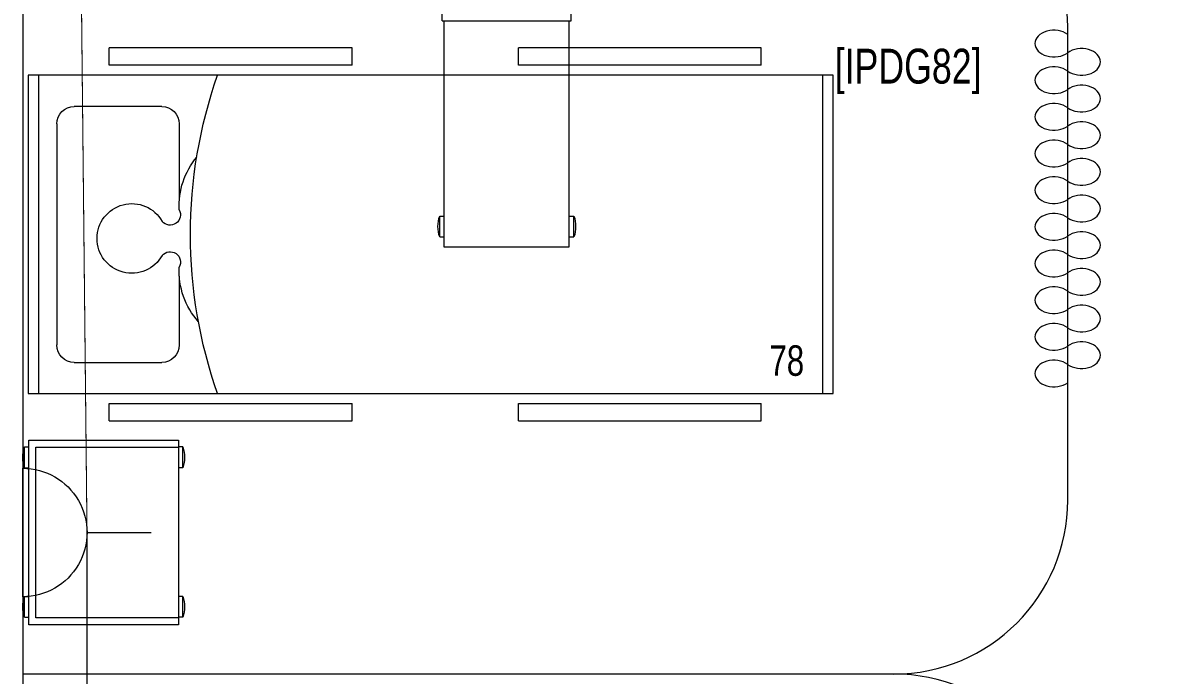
# Model space of a CAD drawing. Header units: metres. Extents: x 75097 to 220695, y -1557923 to -1361206.
# Drawn here: x 148051 to 151311, y -1438523 to -1436648 of the extents above; entities that cross this region are included whole.
import ezdxf

# ---------------------------------------------------------------- set-up
doc = ezdxf.new("R2010")
doc.units = ezdxf.units.M
doc.layers.get('0').update_dxf_attribs({"lineweight": 0})
for name, color, linetype, lineweight in [('A-100 - Copy$0$72_EGR_BASE_TEXT', 8, 'Continuous', 0), ('A-100 - Copy$0$Medical Equipment and Furniture', 8, 'Continuous', 0), ('A-100 - Copy$0$Medical Equipment and Furniture1', 8, 'Continuous', 5), ('A-100 - Copy$0$Walls', 8, 'Continuous', 0)]:
    doc.layers.add(name, color=color, linetype=linetype, lineweight=lineweight)
doc.layers.add('E-POWR', color=7, linetype='Continuous', lineweight=9, true_color=0x4e7e3e)
doc.styles.add('A-100 - Copy$0$X3G_ENTITY_257CFD', font='swisscl.ttf', dxfattribs={"height": 200})
doc.styles.add('A-100 - Copy$0$X3G_ENTITY_2587EA', font='swisscl.ttf', dxfattribs={"height": 200})

# ---------------------------------------------------------------- blocks, each defined once
blk = doc.blocks.new('NORMAL SOCKET')
at = {"layer": 'E-POWR'}
for p, q in [((0, 307.7), (0, 615.4)), ((-307.7, 0), (307.7, 0))]:
    blk.add_line(p, q, dxfattribs=at)
blk.add_ellipse((0, 0), major_axis=(32.8, 305.9), ratio=1, start_param=4.81904, end_param=7.960633, dxfattribs=at)
blk = doc.blocks.new('A-100 - Copy$0$Hospital Bed')
at = {"layer": 'A-100 - Copy$0$Medical Equipment and Furniture1'}
for p, q in [((38.338, -101.6315, 0), (38.338, -101.6815, 0)), ((38.338, -101.6315, 0), (39.0347, -101.6315, 0)), ((39.0347, -101.6315, 0), (39.0347, -101.6815, 0)), ((39.5123, -101.6315, 0), (40.209, -101.6315, 0)), ((39.5123, -101.6315, 0), (39.5123, -101.6815, 0)), ((40.209, -101.6315, 0), (40.209, -101.6815, 0)), ((38.105, -102.6245, 0), (38.105, -101.7101, 0)), ((38.105, -101.7101, 0), (40.4164, -101.7101, 0)), ((38.135, -102.6245, 0), (38.135, -101.7101, 0)), ((38.338, -101.6815, 0), (39.0347, -101.6815, 0)), ((39.5123, -101.6815, 0), (40.209, -101.6815, 0)), ((40.3864, -101.7101, 0), (40.3864, -102.6245, 0)), ((40.4164, -101.7101, 0), (40.4164, -102.6245, 0)), ((38.2374, -101.7997, 0), (38.4887, -101.7997, 0)), ((38.1874, -102.485, 0), (38.1874, -101.8497, 0)), ((38.5387, -102.0476, 0), (38.5387, -101.8497, 0)), ((38.5387, -102.485, 0), (38.5387, -102.264, 0)), ((38.4887, -102.535, 0), (38.2374, -102.535, 0)), ((40.4164, -102.6245, 0), (38.105, -102.6245, 0)), ((38.338, -102.6532, 0), (38.338, -102.7032, 0)), ((39.0347, -102.6532, 0), (38.338, -102.6532, 0)), ((39.0347, -102.6532, 0), (39.0347, -102.7032, 0)), ((40.209, -102.6532, 0), (39.5123, -102.6532, 0)), ((39.5123, -102.6532, 0), (39.5123, -102.7032, 0)), ((40.209, -102.6532, 0), (40.209, -102.7032, 0)), ((39.0347, -102.7032, 0), (38.338, -102.7032, 0)), ((40.209, -102.7032, 0), (39.5123, -102.7032, 0))]:
    blk.add_line(p, q, dxfattribs=at)
at = {"layer": 'A-100 - Copy$0$Medical Equipment and Furniture1', "elevation": 0}
for points in [[(38.6489, -102.6245), (38.6489, -102.6245), (38.6489, -102.6245), (38.6489, -102.6245), (38.6489, -102.6245), (38.6489, -102.6245), (38.6489, -102.6245), (38.6489, -102.6245), (38.6489, -102.6245), (38.6489, -102.6245), (38.6489, -102.6245), (38.6489, -102.6245), (38.6489, -102.6245), (38.6489, -102.6245), (38.6489, -102.6245), (38.6489, -102.6245), (38.6489, -102.6245), (38.6489, -102.6245), (38.6489, -102.6245), (38.6489, -102.6245), (38.6489, -102.6245), (38.6489, -102.6245), (38.6489, -102.6245), (38.6489, -102.6245), (38.6489, -102.6245), (38.6489, -102.6245), (38.6489, -102.6245), (38.6489, -102.6245), (38.6489, -102.6245), (38.6489, -102.6245), (38.6489, -102.6245), (38.6489, -102.6245), (38.6489, -102.6245), (38.6489, -102.6245), (38.6489, -102.6245), (38.6489, -102.6245), (38.6489, -102.6245), (38.6489, -102.6245), (38.6489, -102.6245), (38.6489, -102.6245), (38.6489, -102.6245), (38.6489, -102.6245), (38.6489, -102.6245), (38.6489, -102.6245), (38.6489, -102.6245), (38.6489, -102.6245), (38.6489, -102.6245), (38.6489, -102.6245), (38.6489, -102.6245), (38.6489, -102.6245), (38.6489, -102.6245), (38.6489, -102.6245), (38.6489, -102.6245), (38.6489, -102.6245), (38.6489, -102.6245), (38.6489, -102.6245), (38.6489, -102.6245), (38.6489, -102.6245), (38.6489, -102.6245), (38.6489, -102.6245), (38.6489, -102.6245), (38.6489, -102.6245), (38.6489, -102.6245), (38.6489, -102.6245), (38.6489, -102.6245), (38.6489, -102.6245), (38.6489, -102.6245), (38.6489, -102.6245), (38.6489, -102.6245), (38.6489, -102.6245), (38.6489, -102.6245), (38.6489, -102.6245), (38.6489, -102.6245), (38.6489, -102.6245), (38.6489, -102.6245), (38.6489, -102.6245), (38.6489, -102.6245), (38.6489, -102.6245), (38.6489, -102.6245), (38.6489, -102.6245), (38.6489, -102.6245), (38.6489, -102.6245), (38.6489, -102.6245), (38.6489, -102.6245), (38.6489, -102.6245), (38.6489, -102.6245), (38.6489, -102.6245), (38.6489, -102.6245), (38.6489, -102.6245), (38.6489, -102.6245), (38.6489, -102.6245), (38.6489, -102.6245), (38.6489, -102.6245), (38.6489, -102.6245), (38.6489, -102.6245), (38.6489, -102.6245), (38.6489, -102.6245), (38.6489, -102.6245), (38.6489, -102.6245), (38.6489, -102.6245), (38.6489, -102.6245), (38.6489, -102.6245), (38.6489, -102.6245), (38.6489, -102.6245), (38.6489, -102.6245), (38.6489, -102.6245), (38.6489, -102.6245), (38.6489, -102.6245), (38.6489, -102.6245), (38.6489, -102.6245), (38.6489, -102.6245), (38.6489, -102.6245), (38.6489, -102.6245), (38.6489, -102.6245), (38.6489, -102.6245), (38.6489, -102.6245), (38.6489, -102.6245), (38.6489, -102.6245), (38.6489, -102.6245), (38.6489, -102.6245), (38.6489, -102.6245), (38.6489, -102.6245), (38.6489, -102.6245), (38.6489, -102.6245), (38.6489, -102.6245), (38.6489, -102.6245), (38.6489, -102.6245), (38.6489, -102.6245), (38.6489, -102.6245), (38.6489, -102.6245), (38.6489, -102.6245), (38.6489, -102.6245), (38.6489, -102.6245), (38.6489, -102.6245), (38.6489, -102.6245), (38.6489, -102.6245), (38.6489, -102.6245), (38.6489, -102.6245), (38.6489, -102.6245), (38.6489, -102.6245), (38.6489, -102.6245), (38.6489, -102.6245), (38.6489, -102.6245), (38.6489, -102.6245), (38.6489, -102.6245), (38.6489, -102.6245), (38.6489, -102.6245), (38.6489, -102.6245), (38.6489, -102.6245), (38.6489, -102.6245), (38.6489, -102.6245), (38.6489, -102.6245), (38.6489, -102.6245), (38.6489, -102.6245), (38.6489, -102.6245), (38.6489, -102.6245), (38.6489, -102.6245), (38.6489, -102.6245), (38.6489, -102.6245), (38.6489, -102.6245), (38.6489, -102.6245), (38.6489, -102.6245), (38.6489, -102.6245), (38.6489, -102.6245), (38.6489, -102.6245), (38.6489, -102.6245), (38.6489, -102.6245), (38.6489, -102.6245), (38.6489, -102.6245), (38.6489, -102.6245), (38.6489, -102.6245), (38.6489, -102.6245), (38.6489, -102.6245), (38.6489, -102.6245), (38.6489, -102.6245), (38.6489, -102.6245), (38.6489, -102.6245), (38.6489, -102.6245), (38.6489, -102.6245), (38.6489, -102.6245), (38.6489, -102.6245), (38.6489, -102.6245), (38.6489, -102.6245), (38.6489, -102.6245), (38.6489, -102.6245), (38.6489, -102.6245), (38.6489, -102.6245), (38.6489, -102.6245), (38.6489, -102.6245), (38.6489, -102.6245), (38.6489, -102.6245), (38.6489, -102.6245), (38.6489, -102.6245), (38.6489, -102.6245), (38.6489, -102.6245), (38.6489, -102.6245), (38.6489, -102.6245), (38.6489, -102.6245), (38.6489, -102.6245), (38.6489, -102.6245), (38.6489, -102.6245), (38.6489, -102.6245), (38.6489, -102.6245), (38.6489, -102.6245), (38.6489, -102.6245), (38.6489, -102.6245), (38.6489, -102.6245), (38.6489, -102.6245), (38.6489, -102.6245), (38.6489, -102.6245), (38.6489, -102.6245), (38.6489, -102.6245), (38.6489, -102.6245), (38.6489, -102.6245), (38.6489, -102.6245), (38.6489, -102.6245), (38.6489, -102.6245), (38.6489, -102.6245), (38.6489, -102.6245)], [(38.6489, -102.6245), (38.6489, -102.6245), (38.6489, -102.6245), (38.6489, -102.6245), (38.6489, -102.6245), (38.6489, -102.6245), (38.6489, -102.6245), (38.6489, -102.6245), (38.6489, -102.6245), (38.6489, -102.6245), (38.6489, -102.6245), (38.6489, -102.6245), (38.6489, -102.6245), (38.6489, -102.6245), (38.6489, -102.6245), (38.6489, -102.6245), (38.6489, -102.6245), (38.6489, -102.6245), (38.6489, -102.6245), (38.6489, -102.6245), (38.6489, -102.6245), (38.6489, -102.6245), (38.6489, -102.6245), (38.6489, -102.6245), (38.6489, -102.6245), (38.6489, -102.6245), (38.6489, -102.6245), (38.6489, -102.6245), (38.6489, -102.6245), (38.6489, -102.6245), (38.6489, -102.6245), (38.6489, -102.6245), (38.6489, -102.6245), (38.6489, -102.6245), (38.6489, -102.6245), (38.6489, -102.6245), (38.6489, -102.6245), (38.6489, -102.6245), (38.6489, -102.6245), (38.6489, -102.6245), (38.6489, -102.6245), (38.6489, -102.6245), (38.6489, -102.6245), (38.6489, -102.6245), (38.6489, -102.6245), (38.6489, -102.6245), (38.6489, -102.6245), (38.6489, -102.6245), (38.6489, -102.6245), (38.6489, -102.6245), (38.6489, -102.6245), (38.6489, -102.6245), (38.6489, -102.6245), (38.6489, -102.6245), (38.6489, -102.6245), (38.6489, -102.6245), (38.6489, -102.6245), (38.6489, -102.6245), (38.6489, -102.6245), (38.6489, -102.6245), (38.6489, -102.6245), (38.6489, -102.6245), (38.6489, -102.6245), (38.6489, -102.6245), (38.6489, -102.6245), (38.6489, -102.6245), (38.6489, -102.6245), (38.6489, -102.6245), (38.6489, -102.6245), (38.6489, -102.6245), (38.6489, -102.6245), (38.6489, -102.6245), (38.6489, -102.6245), (38.6489, -102.6245), (38.6489, -102.6245), (38.6489, -102.6245), (38.6489, -102.6245), (38.6489, -102.6245), (38.6489, -102.6245), (38.6489, -102.6245), (38.6489, -102.6245), (38.6489, -102.6245), (38.6489, -102.6245), (38.6489, -102.6245), (38.6489, -102.6245), (38.6489, -102.6245), (38.6489, -102.6245), (38.6489, -102.6245), (38.6489, -102.6245), (38.6489, -102.6245), (38.6489, -102.6245), (38.6489, -102.6245), (38.6489, -102.6245), (38.6489, -102.6245), (38.6489, -102.6245), (38.6489, -102.6245), (38.6489, -102.6245), (38.6489, -102.6245), (38.6489, -102.6245), (38.6489, -102.6245), (38.6489, -102.6245), (38.6489, -102.6245), (38.6489, -102.6245), (38.6489, -102.6245), (38.6489, -102.6245), (38.6489, -102.6245), (38.6489, -102.6245), (38.6489, -102.6245), (38.6489, -102.6245), (38.6489, -102.6245), (38.6489, -102.6245), (38.6489, -102.6245), (38.6489, -102.6245), (38.6489, -102.6245), (38.6489, -102.6245), (38.6489, -102.6245), (38.6489, -102.6245), (38.6489, -102.6245), (38.6489, -102.6245), (38.6489, -102.6245), (38.6489, -102.6245), (38.6489, -102.6245), (38.6489, -102.6245), (38.6489, -102.6245), (38.6489, -102.6245), (38.6489, -102.6245), (38.6489, -102.6245), (38.6489, -102.6245), (38.6489, -102.6245), (38.6489, -102.6245), (38.6489, -102.6245), (38.6489, -102.6245), (38.6489, -102.6245), (38.6489, -102.6245), (38.6489, -102.6245), (38.6489, -102.6245), (38.6489, -102.6245), (38.6489, -102.6245), (38.6489, -102.6245), (38.6489, -102.6245), (38.6489, -102.6245), (38.6489, -102.6245), (38.6489, -102.6245), (38.6489, -102.6245), (38.6489, -102.6245), (38.6489, -102.6245), (38.6489, -102.6245), (38.6489, -102.6245), (38.6489, -102.6245), (38.6489, -102.6245), (38.6489, -102.6245), (38.6489, -102.6245), (38.6489, -102.6245), (38.6489, -102.6245), (38.6489, -102.6245), (38.6489, -102.6245), (38.6489, -102.6245), (38.6489, -102.6245), (38.6489, -102.6245), (38.6489, -102.6245), (38.6489, -102.6245), (38.6489, -102.6245), (38.6489, -102.6245), (38.6489, -102.6245), (38.6489, -102.6245), (38.6489, -102.6245), (38.6489, -102.6245), (38.6489, -102.6245), (38.6489, -102.6245), (38.6489, -102.6245), (38.6489, -102.6245), (38.6489, -102.6245), (38.6489, -102.6245), (38.6489, -102.6245), (38.6489, -102.6245), (38.6489, -102.6245), (38.6489, -102.6245), (38.6489, -102.6245), (38.6489, -102.6245), (38.6489, -102.6245), (38.6489, -102.6245), (38.6489, -102.6245), (38.6489, -102.6245), (38.6489, -102.6245), (38.6489, -102.6245), (38.6489, -102.6245), (38.6489, -102.6245), (38.6489, -102.6245), (38.6489, -102.6245), (38.6489, -102.6245), (38.6489, -102.6245), (38.6489, -102.6245), (38.6489, -102.6245), (38.6489, -102.6245), (38.6489, -102.6245), (38.6489, -102.6245), (38.6489, -102.6245), (38.6489, -102.6245), (38.6489, -102.6245), (38.6489, -102.6245), (38.6489, -102.6245), (38.6489, -102.6245), (38.6489, -102.6245), (38.6489, -102.6245), (38.6489, -102.6245), (38.6489, -102.6245), (38.6489, -102.6245), (38.6489, -102.6245), (38.6489, -102.6245), (38.6489, -102.6245), (38.6489, -102.6245), (38.6489, -102.6245), (38.6489, -102.6245), (38.6489, -102.6245)], [(38.6489, -102.6245), (38.6489, -102.6245), (38.6489, -102.6245), (38.6489, -102.6245), (38.6489, -102.6245), (38.6489, -102.6245), (38.6489, -102.6245), (38.6489, -102.6245), (38.6489, -102.6245), (38.6489, -102.6245), (38.6489, -102.6245), (38.6489, -102.6245), (38.6489, -102.6245), (38.6489, -102.6245), (38.6489, -102.6245), (38.6489, -102.6245), (38.6489, -102.6245), (38.6489, -102.6245), (38.6489, -102.6245), (38.6489, -102.6245), (38.6489, -102.6245), (38.6489, -102.6245), (38.6489, -102.6245), (38.6489, -102.6245), (38.6489, -102.6245), (38.6489, -102.6245), (38.6489, -102.6245), (38.6489, -102.6245), (38.6489, -102.6245), (38.6489, -102.6245), (38.6489, -102.6245), (38.6489, -102.6245), (38.6489, -102.6245), (38.6489, -102.6245), (38.6489, -102.6245), (38.6489, -102.6245), (38.6489, -102.6245), (38.6489, -102.6245), (38.6489, -102.6245), (38.6489, -102.6245), (38.6489, -102.6245), (38.6489, -102.6245), (38.6489, -102.6245), (38.6489, -102.6245), (38.6489, -102.6245), (38.6489, -102.6245), (38.6489, -102.6245), (38.6489, -102.6245), (38.6489, -102.6245), (38.6489, -102.6245), (38.6489, -102.6245), (38.6489, -102.6245), (38.6489, -102.6245), (38.6489, -102.6245), (38.6489, -102.6245), (38.6489, -102.6245), (38.6489, -102.6245), (38.6489, -102.6245), (38.6489, -102.6245), (38.6489, -102.6245), (38.6489, -102.6245), (38.6489, -102.6245), (38.6489, -102.6245), (38.6489, -102.6245), (38.6489, -102.6245), (38.6489, -102.6245), (38.6489, -102.6245), (38.6489, -102.6245), (38.6489, -102.6245), (38.6489, -102.6245), (38.6489, -102.6245), (38.6489, -102.6245), (38.6489, -102.6245), (38.6489, -102.6245), (38.6489, -102.6245), (38.6489, -102.6245), (38.6489, -102.6245), (38.6489, -102.6245), (38.6489, -102.6245), (38.6489, -102.6245), (38.6489, -102.6245), (38.6489, -102.6245), (38.6489, -102.6245), (38.6489, -102.6245), (38.6489, -102.6245), (38.6489, -102.6245), (38.6489, -102.6245), (38.6489, -102.6245), (38.6489, -102.6245), (38.6489, -102.6245), (38.6489, -102.6245), (38.6489, -102.6245), (38.6489, -102.6245), (38.6489, -102.6245), (38.6489, -102.6245), (38.6489, -102.6245), (38.6489, -102.6245), (38.6489, -102.6245), (38.6489, -102.6245), (38.6489, -102.6245), (38.6489, -102.6245), (38.6489, -102.6245), (38.6489, -102.6245), (38.6489, -102.6245), (38.6489, -102.6245), (38.6489, -102.6245), (38.6489, -102.6245), (38.6489, -102.6245), (38.6489, -102.6245), (38.6489, -102.6245), (38.6489, -102.6245), (38.6489, -102.6245), (38.6489, -102.6245), (38.6489, -102.6245), (38.6489, -102.6245), (38.6489, -102.6245), (38.6489, -102.6245), (38.6489, -102.6245), (38.6489, -102.6245), (38.6489, -102.6245), (38.6489, -102.6245), (38.6489, -102.6245), (38.6489, -102.6245), (38.6489, -102.6245), (38.6489, -102.6245), (38.6489, -102.6245), (38.6489, -102.6245), (38.6489, -102.6245), (38.6489, -102.6245), (38.6489, -102.6245), (38.6489, -102.6245), (38.6489, -102.6245), (38.6489, -102.6245), (38.6489, -102.6245), (38.6489, -102.6245), (38.6489, -102.6245), (38.6489, -102.6245), (38.6489, -102.6245), (38.6489, -102.6245), (38.6489, -102.6245), (38.6489, -102.6245), (38.6489, -102.6245), (38.6489, -102.6245), (38.6489, -102.6245), (38.6489, -102.6245), (38.6489, -102.6245), (38.6489, -102.6245), (38.6489, -102.6245), (38.6489, -102.6245), (38.6489, -102.6245), (38.6489, -102.6245), (38.6489, -102.6245), (38.6489, -102.6245), (38.6489, -102.6245), (38.6489, -102.6245), (38.6489, -102.6245), (38.6489, -102.6245), (38.6489, -102.6245), (38.6489, -102.6245), (38.6489, -102.6245), (38.6489, -102.6245), (38.6489, -102.6245), (38.6489, -102.6245), (38.6489, -102.6245), (38.6489, -102.6245), (38.6489, -102.6245), (38.6489, -102.6245), (38.6489, -102.6245), (38.6489, -102.6245), (38.6489, -102.6245), (38.6489, -102.6245), (38.6489, -102.6245), (38.6489, -102.6245), (38.6489, -102.6245), (38.6489, -102.6245), (38.6489, -102.6245), (38.6489, -102.6245), (38.6489, -102.6245), (38.6489, -102.6245), (38.6489, -102.6245), (38.6489, -102.6245), (38.6489, -102.6245), (38.6489, -102.6245), (38.6489, -102.6245), (38.6489, -102.6245), (38.6489, -102.6245), (38.6489, -102.6245), (38.6489, -102.6245), (38.6489, -102.6245), (38.6489, -102.6245), (38.6489, -102.6245), (38.6489, -102.6245), (38.6489, -102.6245), (38.6489, -102.6245), (38.6489, -102.6245), (38.6489, -102.6245), (38.6489, -102.6245), (38.6489, -102.6245), (38.6489, -102.6245), (38.6489, -102.6245), (38.6489, -102.6245), (38.6489, -102.6245), (38.6489, -102.6245), (38.6489, -102.6245), (38.6489, -102.6245), (38.6489, -102.6245), (38.6489, -102.6245), (38.6489, -102.6245), (38.6489, -102.6245), (38.6489, -102.6245), (38.6489, -102.6245), (38.6489, -102.6245), (38.6489, -102.6245), (38.6489, -102.6245), (38.6489, -102.6245), (38.6489, -102.6245), (38.6489, -102.6245), (38.6489, -102.6245), (38.6489, -102.6245), (38.6489, -102.6245), (38.6489, -102.6245), (38.6489, -102.6245), (38.6489, -102.6245), (38.6489, -102.6245), (38.6489, -102.6245), (38.6489, -102.6245), (38.6489, -102.6245), (38.6489, -102.6245), (38.6489, -102.6245), (38.6489, -102.6245), (38.6489, -102.6245), (38.6489, -102.6245), (38.6489, -102.6245), (38.6489, -102.6245), (38.6489, -102.6245), (38.6489, -102.6245), (38.6489, -102.6245), (38.6489, -102.6245), (38.6489, -102.6245), (38.6489, -102.6245), (38.6489, -102.6245), (38.6489, -102.6245), (38.6489, -102.6245), (38.6489, -102.6245), (38.6489, -102.6245), (38.6489, -102.6245), (38.6489, -102.6245), (38.6489, -102.6245), (38.6489, -102.6245), (38.6489, -102.6245), (38.6489, -102.6245), (38.6489, -102.6245), (38.6489, -102.6245), (38.6489, -102.6245), (38.6489, -102.6245), (38.6489, -102.6245), (38.6489, -102.6245), (38.6489, -102.6245), (38.6489, -102.6245), (38.6489, -102.6245), (38.6489, -102.6245), (38.6489, -102.6245), (38.6489, -102.6245), (38.6489, -102.6245), (38.6489, -102.6245), (38.6489, -102.6245), (38.6489, -102.6245), (38.6489, -102.6245), (38.6489, -102.6245), (38.6489, -102.6245), (38.6489, -102.6245), (38.6489, -102.6245), (38.6489, -102.6245), (38.6489, -102.6245), (38.6489, -102.6245), (38.6489, -102.6245), (38.6489, -102.6245)]]:
    blk.add_lwpolyline(points, close=True, dxfattribs=at)
for points in [[(38.6489, -102.6245), (38.6489, -102.6245), (38.6489, -102.6245), (38.6489, -102.6245), (38.6489, -102.6245), (38.6489, -102.6245), (38.6489, -102.6245), (38.6489, -102.6245)], [(38.6489, -102.6245), (38.6489, -102.6245), (38.6489, -102.6245), (38.6489, -102.6245), (38.6489, -102.6245), (38.6489, -102.6245), (38.6489, -102.6245), (38.6489, -102.6245), (38.6489, -102.6245), (38.6489, -102.6245), (38.6489, -102.6245), (38.6489, -102.6245), (38.6489, -102.6245), (38.6489, -102.6245), (38.6489, -102.6245), (38.6489, -102.6245), (38.6489, -102.6245), (38.6489, -102.6245), (38.6489, -102.6245), (38.6489, -102.6245), (38.6489, -102.6245), (38.6489, -102.6245), (38.6489, -102.6245), (38.6489, -102.6245), (38.6489, -102.6245), (38.6489, -102.6245), (38.6489, -102.6245), (38.6489, -102.6245), (38.6489, -102.6245), (38.6489, -102.6245), (38.6489, -102.6245), (38.6489, -102.6245), (38.6489, -102.6245), (38.6489, -102.6245), (38.6489, -102.6245), (38.6489, -102.6245), (38.6489, -102.6245), (38.6489, -102.6245), (38.6489, -102.6245), (38.6489, -102.6245), (38.6489, -102.6245), (38.6489, -102.6245), (38.6489, -102.6245), (38.6489, -102.6245), (38.6489, -102.6245), (38.6489, -102.6245), (38.6489, -102.6245), (38.6489, -102.6245), (38.6489, -102.6245), (38.6489, -102.6245), (38.6489, -102.6245), (38.6489, -102.6245), (38.6489, -102.6245), (38.6489, -102.6245), (38.6489, -102.6245), (38.6489, -102.6245), (38.6489, -102.6245), (38.6489, -102.6245), (38.6489, -102.6245), (38.6489, -102.6245), (38.6489, -102.6245), (38.6489, -102.6245), (38.6489, -102.6245), (38.6489, -102.6245), (38.6489, -102.6245), (38.6489, -102.6245), (38.6489, -102.6245), (38.6489, -102.6245), (38.6489, -102.6245), (38.6489, -102.6245), (38.6489, -102.6245), (38.6489, -102.6245), (38.6489, -102.6245), (38.6489, -102.6245), (38.6489, -102.6245), (38.6489, -102.6245), (38.6489, -102.6245), (38.6489, -102.6245), (38.6489, -102.6245), (38.6489, -102.6245), (38.6489, -102.6245), (38.6489, -102.6245), (38.6489, -102.6245), (38.6489, -102.6245), (38.6489, -102.6245), (38.6489, -102.6245), (38.6489, -102.6245), (38.6489, -102.6245), (38.6489, -102.6245), (38.6489, -102.6245), (38.6489, -102.6245), (38.6489, -102.6245), (38.6489, -102.6245), (38.6489, -102.6245), (38.6489, -102.6245), (38.6489, -102.6245), (38.6489, -102.6245), (38.6489, -102.6245), (38.6489, -102.6245), (38.6489, -102.6245), (38.6489, -102.6245), (38.6489, -102.6245), (38.6489, -102.6245), (38.6489, -102.6245), (38.6489, -102.6245), (38.6489, -102.6245), (38.6489, -102.6245), (38.6489, -102.6245), (38.6489, -102.6245), (38.6489, -102.6245), (38.6489, -102.6245)], [(38.6489, -102.6245), (38.6489, -102.6245), (38.6489, -102.6245), (38.6489, -102.6245), (38.6489, -102.6245), (38.6489, -102.6245), (38.6489, -102.6245), (38.6489, -102.6245), (38.6489, -102.6245), (38.6489, -102.6245), (38.6489, -102.6245), (38.6489, -102.6245), (38.6489, -102.6245), (38.6489, -102.6245), (38.6489, -102.6245), (38.6489, -102.6245), (38.6489, -102.6245)], [(38.6489, -102.6245), (38.6489, -102.6245), (38.6489, -102.6245), (38.6489, -102.6245), (38.6489, -102.6245), (38.6489, -102.6245), (38.6489, -102.6245)], [(38.6489, -102.6245), (38.6489, -102.6245), (38.6489, -102.6245), (38.6489, -102.6245), (38.6489, -102.6245), (38.6489, -102.6245), (38.6489, -102.6245), (38.6489, -102.6245), (38.6489, -102.6245), (38.6489, -102.6245), (38.6489, -102.6245), (38.6489, -102.6245)], [(38.6489, -102.6245), (38.6489, -102.6245), (38.6489, -102.6245), (38.6489, -102.6245), (38.6489, -102.6245), (38.6489, -102.6245), (38.6489, -102.6245), (38.6489, -102.6245), (38.6489, -102.6245), (38.6489, -102.6245), (38.6489, -102.6245), (38.6489, -102.6245), (38.6489, -102.6245), (38.6489, -102.6245), (38.6489, -102.6245), (38.6489, -102.6245), (38.6489, -102.6245), (38.6489, -102.6245), (38.6489, -102.6245), (38.6489, -102.6245), (38.6489, -102.6245), (38.6489, -102.6245), (38.6489, -102.6245), (38.6489, -102.6245), (38.6489, -102.6245), (38.6489, -102.6245), (38.6489, -102.6245), (38.6489, -102.6245), (38.6489, -102.6245), (38.6489, -102.6245), (38.6489, -102.6245), (38.6489, -102.6245), (38.6489, -102.6245), (38.6489, -102.6245), (38.6489, -102.6245), (38.6489, -102.6245), (38.6489, -102.6245), (38.6489, -102.6245), (38.6489, -102.6245), (38.6489, -102.6245), (38.6489, -102.6245), (38.6489, -102.6245), (38.6489, -102.6245), (38.6489, -102.6245), (38.6489, -102.6245), (38.6489, -102.6245), (38.6489, -102.6245), (38.6489, -102.6245), (38.6489, -102.6245), (38.6489, -102.6245), (38.6489, -102.6245), (38.6489, -102.6245), (38.6489, -102.6245), (38.6489, -102.6245), (38.6489, -102.6245), (38.6489, -102.6245), (38.6489, -102.6245), (38.6489, -102.6245), (38.6489, -102.6245), (38.6489, -102.6245), (38.6489, -102.6245), (38.6489, -102.6245), (38.6489, -102.6245), (38.6489, -102.6245), (38.6489, -102.6245), (38.6489, -102.6245), (38.6489, -102.6245), (38.6489, -102.6245), (38.6489, -102.6245), (38.6489, -102.6245), (38.6489, -102.6245), (38.6489, -102.6245), (38.6489, -102.6245), (38.6489, -102.6245), (38.6489, -102.6245), (38.6489, -102.6245), (38.6489, -102.6245), (38.6489, -102.6245), (38.6489, -102.6245), (38.6489, -102.6245), (38.6489, -102.6245), (38.6489, -102.6245), (38.6489, -102.6245), (38.6489, -102.6245), (38.6489, -102.6245), (38.6489, -102.6245), (38.6489, -102.6245), (38.6489, -102.6245), (38.6489, -102.6245)], [(38.6489, -102.6245), (38.6489, -102.6245), (38.6489, -102.6245), (38.6489, -102.6245), (38.6489, -102.6245), (38.6489, -102.6245), (38.6489, -102.6245), (38.6489, -102.6245), (38.6489, -102.6245), (38.6489, -102.6245), (38.6489, -102.6245), (38.6489, -102.6245), (38.6489, -102.6245), (38.6489, -102.6245), (38.6489, -102.6245), (38.6489, -102.6245), (38.6489, -102.6245), (38.6489, -102.6245), (38.6489, -102.6245), (38.6489, -102.6245), (38.6489, -102.6245), (38.6489, -102.6245), (38.6489, -102.6245), (38.6489, -102.6245), (38.6489, -102.6245), (38.6489, -102.6245), (38.6489, -102.6245), (38.6489, -102.6245), (38.6489, -102.6245), (38.6489, -102.6245), (38.6489, -102.6245), (38.6489, -102.6245), (38.6489, -102.6245), (38.6489, -102.6245), (38.6489, -102.6245), (38.6489, -102.6245), (38.6489, -102.6245), (38.6489, -102.6245), (38.6489, -102.6245), (38.6489, -102.6245), (38.6489, -102.6245), (38.6489, -102.6245), (38.6489, -102.6245), (38.6489, -102.6245), (38.6489, -102.6245), (38.6489, -102.6245), (38.6489, -102.6245), (38.6489, -102.6245), (38.6489, -102.6245), (38.6489, -102.6245), (38.6489, -102.6245), (38.6489, -102.6245), (38.6489, -102.6245), (38.6489, -102.6245)], [(38.6489, -102.6245), (38.6489, -102.6245), (38.6489, -102.6245), (38.6489, -102.6245), (38.6489, -102.6245), (38.6489, -102.6245), (38.6489, -102.6245), (38.6489, -102.6245), (38.6489, -102.6245), (38.6489, -102.6245)], [(38.6489, -102.6245), (38.6489, -102.6245), (38.6489, -102.6245), (38.6489, -102.6245), (38.6489, -102.6245), (38.6489, -102.6245), (38.6489, -102.6245), (38.6489, -102.6245), (38.6489, -102.6245), (38.6489, -102.6245)], [(38.6489, -102.6245), (38.6489, -102.6245), (38.6489, -102.6245), (38.6489, -102.6245), (38.6489, -102.6245), (38.6489, -102.6245), (38.6489, -102.6245), (38.6489, -102.6245), (38.6489, -102.6245), (38.6489, -102.6245), (38.6489, -102.6245), (38.6489, -102.6245), (38.6489, -102.6245), (38.6489, -102.6245), (38.6489, -102.6245)], [(38.6489, -102.6245), (38.6489, -102.6245), (38.6489, -102.6245), (38.6489, -102.6245), (38.6489, -102.6245), (38.6489, -102.6245), (38.6489, -102.6245), (38.6489, -102.6245), (38.6489, -102.6245), (38.6489, -102.6245)], [(38.6489, -102.6245), (38.6489, -102.6245), (38.6489, -102.6245), (38.6489, -102.6245), (38.6489, -102.6245), (38.6489, -102.6245), (38.6489, -102.6245)], [(38.6489, -102.6245), (38.6489, -102.6245), (38.6489, -102.6245), (38.6489, -102.6245), (38.6489, -102.6245), (38.6489, -102.6245), (38.6489, -102.6245), (38.6489, -102.6245), (38.6489, -102.6245), (38.6489, -102.6245)], [(38.6489, -102.6245), (38.6489, -102.6245), (38.6489, -102.6245), (38.6489, -102.6245), (38.6489, -102.6245), (38.6489, -102.6245), (38.6489, -102.6245), (38.6489, -102.6245), (38.6489, -102.6245), (38.6489, -102.6245), (38.6489, -102.6245), (38.6489, -102.6245), (38.6489, -102.6245), (38.6489, -102.6245), (38.6489, -102.6245), (38.6489, -102.6245), (38.6489, -102.6245), (38.6489, -102.6245)], [(38.6489, -102.6245), (38.6489, -102.6245), (38.6489, -102.6245), (38.6489, -102.6245), (38.6489, -102.6245), (38.6489, -102.6245), (38.6489, -102.6245), (38.6489, -102.6245), (38.6489, -102.6245)]]:
    blk.add_lwpolyline(points, dxfattribs=at)
at = {"layer": 'A-100 - Copy$0$Medical Equipment and Furniture1'}
for centre, radius, start, end in [((39.9488, -102.1673, 0), 1.378, 160.6222, 199.3778), ((38.2374, -101.8497, 0), 0.05, 90, 180), ((38.4887, -101.8497, 0), 0.05, 0, 90), ((38.7578, -102.0625, 0), 0.2195, 138.2973, 182.816), ((38.4026, -102.1558, 0), 0.1, 29.3037, 330.6963), ((38.5126, -102.0878, 0), 0.0297, 220.0437, 29.1003), ((38.5126, -102.2238, 0), 0.0297, 330.8997, 139.9563), ((38.7578, -102.2491, 0), 0.2195, 177.184, 219.6878), ((38.2374, -102.485, 0), 0.05, 180, 270), ((38.4887, -102.485, 0), 0.05, 270, 0)]:
    blk.add_arc(centre, radius, start, end, dxfattribs=at)
blk = doc.blocks.new('A-100 - Copy$0$HF13963-P')
at = {"layer": 'A-100 - Copy$0$Medical Equipment and Furniture1'}
for p, q in [((0.0915, 0.1995), (0.0315, 0.1995)), ((0.0315, 0.1995), (0.0315, 0.185)), ((0.0915, 0.1995), (0.0915, 0.185)), ((0.18, 0.185), (0, 0.185)), ((0, 0.185), (0, -0.185)), ((0.18, 0.185), (0.18, -0.185)), ((0.83, 0.1788), (0.18, 0.1788)), ((0.8007, 0.1919), (0.7407, 0.1919)), ((0.7407, 0.1919), (0.7407, 0.1788)), ((0.8007, 0.1919), (0.8007, 0.1788)), ((0.83, -0.1788), (0.83, 0.1788)), ((0.18, -0.185), (0, -0.185)), ((0.0315, -0.185), (0.0315, -0.1971)), ((0.0915, -0.185), (0.0915, -0.1971)), ((0.18, -0.1788), (0.83, -0.1788)), ((0.7407, -0.1788), (0.7407, -0.1933)), ((0.8007, -0.1933), (0.7407, -0.1933)), ((0.8007, -0.1788), (0.8007, -0.1933)), ((0.0915, -0.1971), (0.0315, -0.1971))]:
    blk.add_line(p, q, dxfattribs=at)
for centre, start, end in [((0.0615, 0.112), 71.0754, 108.9246), ((0.7707, 0.1044), 71.0754, 108.9246), ((0.7707, -0.1058), 251.0754, 288.9246), ((0.0615, -0.1096), 251.0754, 288.9246)]:
    blk.add_arc(centre, 0.0925, start, end, dxfattribs=at)
blk = doc.blocks.new('A-100 - Copy$0$HF10531-P')
at = {"layer": 'A-100 - Copy$0$Medical Equipment and Furniture1'}
for p, q in [((0.53, 0.43), (0, 0.43)), ((0, 0.43), (0, 0)), ((0.0791, 0.4424), (0.0191, 0.4424)), ((0.0191, 0.4424), (0.0191, 0.43)), ((0.0791, 0.4424), (0.0791, 0.43)), ((0.5086, 0.4424), (0.4486, 0.4424)), ((0.4486, 0.4424), (0.4486, 0.43)), ((0.5086, 0.4424), (0.5086, 0.43)), ((0.53, 0), (0.53, 0.43)), ((0.51, 0.41), (0.02, 0.41)), ((0.02, 0.41), (0.02, 0)), ((0.51, 0), (0.51, 0.41)), ((0, 0), (0.53, 0)), ((0.0191, -0.0124), (0.0191, 0)), ((0.0791, -0.0124), (0.0791, 0)), ((0.4486, -0.0124), (0.4486, 0)), ((0.5086, -0.0124), (0.5086, 0)), ((0.0791, -0.0124), (0.0191, -0.0124)), ((0.5086, -0.0124), (0.4486, -0.0124))]:
    blk.add_line(p, q, dxfattribs=at)
for points in [[(0.02, 0.41), (0.02, 0.41), (0.02, 0.41), (0.02, 0.41), (0.02, 0.41), (0.02, 0.41), (0.02, 0.41), (0.02, 0.41), (0.02, 0.41), (0.02, 0.41), (0.02, 0.41), (0.02, 0.41), (0.02, 0.41), (0.02, 0.41), (0.02, 0.41), (0.02, 0.41), (0.02, 0.41), (0.02, 0.41), (0.02, 0.41), (0.02, 0.41), (0.02, 0.41), (0.02, 0.41), (0.02, 0.41), (0.02, 0.41), (0.02, 0.41), (0.02, 0.41), (0.02, 0.41), (0.02, 0.41), (0.02, 0.41), (0.02, 0.41), (0.02, 0.41), (0.02, 0.41), (0.02, 0.41), (0.02, 0.41), (0.02, 0.41), (0.02, 0.41), (0.02, 0.41), (0.02, 0.41), (0.02, 0.41), (0.02, 0.41), (0.02, 0.41), (0.02, 0.41), (0.02, 0.41), (0.02, 0.41), (0.02, 0.41), (0.02, 0.41), (0.02, 0.41), (0.02, 0.41), (0.02, 0.41), (0.02, 0.41), (0.02, 0.41), (0.02, 0.41), (0.02, 0.41), (0.02, 0.41), (0.02, 0.41), (0.02, 0.41), (0.02, 0.41), (0.02, 0.41), (0.02, 0.41), (0.02, 0.41), (0.02, 0.41), (0.02, 0.41), (0.02, 0.41), (0.02, 0.41), (0.02, 0.41), (0.02, 0.41), (0.02, 0.41), (0.02, 0.41), (0.02, 0.41), (0.02, 0.41), (0.02, 0.41), (0.02, 0.41), (0.02, 0.41), (0.02, 0.41), (0.02, 0.41), (0.02, 0.41), (0.02, 0.41), (0.02, 0.41), (0.02, 0.41), (0.02, 0.41), (0.02, 0.41), (0.02, 0.41), (0.02, 0.41), (0.02, 0.41), (0.02, 0.41), (0.02, 0.41), (0.02, 0.41), (0.02, 0.41), (0.02, 0.41), (0.02, 0.41), (0.02, 0.41), (0.02, 0.41), (0.02, 0.41), (0.02, 0.41), (0.02, 0.41), (0.02, 0.41), (0.02, 0.41), (0.02, 0.41), (0.02, 0.41), (0.02, 0.41), (0.02, 0.41), (0.02, 0.41), (0.02, 0.41), (0.02, 0.41), (0.02, 0.41), (0.02, 0.41), (0.02, 0.41), (0.02, 0.41), (0.02, 0.41), (0.02, 0.41), (0.02, 0.41), (0.02, 0.41), (0.02, 0.41), (0.02, 0.41), (0.02, 0.41), (0.02, 0.41), (0.02, 0.41), (0.02, 0.41), (0.02, 0.41), (0.02, 0.41), (0.02, 0.41), (0.02, 0.41), (0.02, 0.41), (0.02, 0.41), (0.02, 0.41), (0.02, 0.41), (0.02, 0.41), (0.02, 0.41), (0.02, 0.41), (0.02, 0.41), (0.02, 0.41), (0.02, 0.41), (0.02, 0.41), (0.02, 0.41), (0.02, 0.41), (0.02, 0.41), (0.02, 0.41), (0.02, 0.41), (0.02, 0.41), (0.02, 0.41), (0.02, 0.41), (0.02, 0.41), (0.02, 0.41), (0.02, 0.41), (0.02, 0.41), (0.02, 0.41), (0.02, 0.41), (0.02, 0.41), (0.02, 0.41), (0.02, 0.41), (0.02, 0.41), (0.02, 0.41), (0.02, 0.41), (0.02, 0.41), (0.02, 0.41), (0.02, 0.41), (0.02, 0.41), (0.02, 0.41), (0.02, 0.41), (0.02, 0.41), (0.02, 0.41), (0.02, 0.41), (0.02, 0.41), (0.02, 0.41), (0.02, 0.41), (0.02, 0.41), (0.02, 0.41), (0.02, 0.41), (0.02, 0.41), (0.02, 0.41), (0.02, 0.41), (0.02, 0.41), (0.02, 0.41), (0.02, 0.41), (0.02, 0.41), (0.02, 0.41), (0.02, 0.41), (0.02, 0.41), (0.02, 0.41), (0.02, 0.41), (0.02, 0.41), (0.02, 0.41), (0.02, 0.41), (0.02, 0.41), (0.02, 0.41), (0.02, 0.41), (0.02, 0.41), (0.02, 0.41), (0.02, 0.41), (0.02, 0.41), (0.02, 0.41), (0.02, 0.41), (0.02, 0.41), (0.02, 0.41), (0.02, 0.41), (0.02, 0.41), (0.02, 0.41), (0.02, 0.41), (0.02, 0.41), (0.02, 0.41), (0.02, 0.41), (0.02, 0.41), (0.02, 0.41), (0.02, 0.41), (0.02, 0.41), (0.02, 0.41), (0.02, 0.41), (0.02, 0.41), (0.02, 0.41), (0.02, 0.41), (0.02, 0.41), (0.02, 0.41), (0.02, 0.41), (0.02, 0.41), (0.02, 0.41), (0.02, 0.41), (0.02, 0.41), (0.02, 0.41), (0.02, 0.41)], [(0.02, 0.41), (0.02, 0.41), (0.02, 0.41), (0.02, 0.41), (0.02, 0.41), (0.02, 0.41), (0.02, 0.41), (0.02, 0.41), (0.02, 0.41), (0.02, 0.41), (0.02, 0.41), (0.02, 0.41), (0.02, 0.41), (0.02, 0.41), (0.02, 0.41), (0.02, 0.41), (0.02, 0.41), (0.02, 0.41), (0.02, 0.41), (0.02, 0.41), (0.02, 0.41), (0.02, 0.41), (0.02, 0.41), (0.02, 0.41), (0.02, 0.41), (0.02, 0.41), (0.02, 0.41), (0.02, 0.41), (0.02, 0.41), (0.02, 0.41), (0.02, 0.41), (0.02, 0.41), (0.02, 0.41), (0.02, 0.41), (0.02, 0.41), (0.02, 0.41), (0.02, 0.41), (0.02, 0.41), (0.02, 0.41), (0.02, 0.41), (0.02, 0.41), (0.02, 0.41), (0.02, 0.41), (0.02, 0.41), (0.02, 0.41), (0.02, 0.41), (0.02, 0.41), (0.02, 0.41), (0.02, 0.41), (0.02, 0.41), (0.02, 0.41), (0.02, 0.41), (0.02, 0.41), (0.02, 0.41), (0.02, 0.41), (0.02, 0.41), (0.02, 0.41), (0.02, 0.41), (0.02, 0.41), (0.02, 0.41), (0.02, 0.41), (0.02, 0.41), (0.02, 0.41), (0.02, 0.41), (0.02, 0.41), (0.02, 0.41), (0.02, 0.41), (0.02, 0.41), (0.02, 0.41), (0.02, 0.41), (0.02, 0.41), (0.02, 0.41), (0.02, 0.41), (0.02, 0.41), (0.02, 0.41), (0.02, 0.41), (0.02, 0.41), (0.02, 0.41), (0.02, 0.41), (0.02, 0.41), (0.02, 0.41), (0.02, 0.41), (0.02, 0.41), (0.02, 0.41), (0.02, 0.41), (0.02, 0.41), (0.02, 0.41), (0.02, 0.41), (0.02, 0.41), (0.02, 0.41), (0.02, 0.41), (0.02, 0.41), (0.02, 0.41), (0.02, 0.41), (0.02, 0.41), (0.02, 0.41), (0.02, 0.41), (0.02, 0.41), (0.02, 0.41), (0.02, 0.41), (0.02, 0.41), (0.02, 0.41), (0.02, 0.41), (0.02, 0.41), (0.02, 0.41), (0.02, 0.41), (0.02, 0.41), (0.02, 0.41), (0.02, 0.41), (0.02, 0.41), (0.02, 0.41), (0.02, 0.41), (0.02, 0.41), (0.02, 0.41), (0.02, 0.41), (0.02, 0.41), (0.02, 0.41), (0.02, 0.41), (0.02, 0.41), (0.02, 0.41), (0.02, 0.41), (0.02, 0.41), (0.02, 0.41), (0.02, 0.41), (0.02, 0.41), (0.02, 0.41), (0.02, 0.41), (0.02, 0.41), (0.02, 0.41), (0.02, 0.41), (0.02, 0.41), (0.02, 0.41), (0.02, 0.41), (0.02, 0.41), (0.02, 0.41), (0.02, 0.41), (0.02, 0.41), (0.02, 0.41), (0.02, 0.41), (0.02, 0.41), (0.02, 0.41), (0.02, 0.41), (0.02, 0.41), (0.02, 0.41), (0.02, 0.41), (0.02, 0.41), (0.02, 0.41), (0.02, 0.41), (0.02, 0.41), (0.02, 0.41), (0.02, 0.41), (0.02, 0.41), (0.02, 0.41), (0.02, 0.41), (0.02, 0.41), (0.02, 0.41), (0.02, 0.41), (0.02, 0.41), (0.02, 0.41), (0.02, 0.41), (0.02, 0.41), (0.02, 0.41), (0.02, 0.41), (0.02, 0.41), (0.02, 0.41), (0.02, 0.41), (0.02, 0.41), (0.02, 0.41), (0.02, 0.41), (0.02, 0.41), (0.02, 0.41), (0.02, 0.41), (0.02, 0.41), (0.02, 0.41), (0.02, 0.41), (0.02, 0.41), (0.02, 0.41), (0.02, 0.41), (0.02, 0.41), (0.02, 0.41), (0.02, 0.41), (0.02, 0.41), (0.02, 0.41), (0.02, 0.41), (0.02, 0.41), (0.02, 0.41), (0.02, 0.41), (0.02, 0.41), (0.02, 0.41), (0.02, 0.41), (0.02, 0.41), (0.02, 0.41), (0.02, 0.41), (0.02, 0.41), (0.02, 0.41), (0.02, 0.41), (0.02, 0.41), (0.02, 0.41), (0.02, 0.41), (0.02, 0.41), (0.02, 0.41), (0.02, 0.41), (0.02, 0.41), (0.02, 0.41), (0.02, 0.41), (0.02, 0.41), (0.02, 0.41), (0.02, 0.41), (0.02, 0.41), (0.02, 0.41), (0.02, 0.41), (0.02, 0.41), (0.02, 0.41), (0.02, 0.41)], [(0.02, 0.41), (0.02, 0.41), (0.02, 0.41), (0.02, 0.41), (0.02, 0.41), (0.02, 0.41), (0.02, 0.41), (0.02, 0.41), (0.02, 0.41), (0.02, 0.41), (0.02, 0.41), (0.02, 0.41), (0.02, 0.41), (0.02, 0.41), (0.02, 0.41), (0.02, 0.41), (0.02, 0.41), (0.02, 0.41), (0.02, 0.41), (0.02, 0.41), (0.02, 0.41), (0.02, 0.41), (0.02, 0.41), (0.02, 0.41), (0.02, 0.41), (0.02, 0.41), (0.02, 0.41), (0.02, 0.41), (0.02, 0.41), (0.02, 0.41), (0.02, 0.41), (0.02, 0.41), (0.02, 0.41), (0.02, 0.41), (0.02, 0.41), (0.02, 0.41), (0.02, 0.41), (0.02, 0.41), (0.02, 0.41), (0.02, 0.41), (0.02, 0.41), (0.02, 0.41), (0.02, 0.41), (0.02, 0.41), (0.02, 0.41), (0.02, 0.41), (0.02, 0.41), (0.02, 0.41), (0.02, 0.41), (0.02, 0.41), (0.02, 0.41), (0.02, 0.41), (0.02, 0.41), (0.02, 0.41), (0.02, 0.41), (0.02, 0.41), (0.02, 0.41), (0.02, 0.41), (0.02, 0.41), (0.02, 0.41), (0.02, 0.41), (0.02, 0.41), (0.02, 0.41), (0.02, 0.41), (0.02, 0.41), (0.02, 0.41), (0.02, 0.41), (0.02, 0.41), (0.02, 0.41), (0.02, 0.41), (0.02, 0.41), (0.02, 0.41), (0.02, 0.41), (0.02, 0.41), (0.02, 0.41), (0.02, 0.41), (0.02, 0.41), (0.02, 0.41), (0.02, 0.41), (0.02, 0.41), (0.02, 0.41), (0.02, 0.41), (0.02, 0.41), (0.02, 0.41), (0.02, 0.41), (0.02, 0.41), (0.02, 0.41), (0.02, 0.41), (0.02, 0.41), (0.02, 0.41), (0.02, 0.41), (0.02, 0.41), (0.02, 0.41), (0.02, 0.41), (0.02, 0.41), (0.02, 0.41), (0.02, 0.41), (0.02, 0.41), (0.02, 0.41), (0.02, 0.41), (0.02, 0.41), (0.02, 0.41), (0.02, 0.41), (0.02, 0.41), (0.02, 0.41), (0.02, 0.41), (0.02, 0.41), (0.02, 0.41), (0.02, 0.41), (0.02, 0.41), (0.02, 0.41), (0.02, 0.41), (0.02, 0.41), (0.02, 0.41), (0.02, 0.41), (0.02, 0.41), (0.02, 0.41), (0.02, 0.41), (0.02, 0.41), (0.02, 0.41), (0.02, 0.41), (0.02, 0.41), (0.02, 0.41), (0.02, 0.41), (0.02, 0.41), (0.02, 0.41), (0.02, 0.41), (0.02, 0.41), (0.02, 0.41), (0.02, 0.41), (0.02, 0.41), (0.02, 0.41), (0.02, 0.41), (0.02, 0.41), (0.02, 0.41), (0.02, 0.41), (0.02, 0.41), (0.02, 0.41), (0.02, 0.41), (0.02, 0.41), (0.02, 0.41), (0.02, 0.41), (0.02, 0.41), (0.02, 0.41), (0.02, 0.41), (0.02, 0.41), (0.02, 0.41), (0.02, 0.41), (0.02, 0.41), (0.02, 0.41), (0.02, 0.41), (0.02, 0.41), (0.02, 0.41), (0.02, 0.41), (0.02, 0.41), (0.02, 0.41), (0.02, 0.41), (0.02, 0.41), (0.02, 0.41), (0.02, 0.41), (0.02, 0.41), (0.02, 0.41), (0.02, 0.41), (0.02, 0.41), (0.02, 0.41), (0.02, 0.41), (0.02, 0.41), (0.02, 0.41), (0.02, 0.41), (0.02, 0.41), (0.02, 0.41), (0.02, 0.41), (0.02, 0.41), (0.02, 0.41), (0.02, 0.41), (0.02, 0.41), (0.02, 0.41), (0.02, 0.41), (0.02, 0.41), (0.02, 0.41), (0.02, 0.41), (0.02, 0.41), (0.02, 0.41), (0.02, 0.41), (0.02, 0.41), (0.02, 0.41), (0.02, 0.41), (0.02, 0.41), (0.02, 0.41), (0.02, 0.41), (0.02, 0.41), (0.02, 0.41), (0.02, 0.41), (0.02, 0.41), (0.02, 0.41), (0.02, 0.41), (0.02, 0.41), (0.02, 0.41), (0.02, 0.41), (0.02, 0.41), (0.02, 0.41), (0.02, 0.41), (0.02, 0.41), (0.02, 0.41), (0.02, 0.41), (0.02, 0.41), (0.02, 0.41), (0.02, 0.41), (0.02, 0.41), (0.02, 0.41), (0.02, 0.41), (0.02, 0.41), (0.02, 0.41), (0.02, 0.41), (0.02, 0.41), (0.02, 0.41), (0.02, 0.41), (0.02, 0.41), (0.02, 0.41), (0.02, 0.41), (0.02, 0.41), (0.02, 0.41), (0.02, 0.41), (0.02, 0.41), (0.02, 0.41), (0.02, 0.41), (0.02, 0.41), (0.02, 0.41), (0.02, 0.41), (0.02, 0.41), (0.02, 0.41), (0.02, 0.41), (0.02, 0.41), (0.02, 0.41), (0.02, 0.41), (0.02, 0.41), (0.02, 0.41), (0.02, 0.41), (0.02, 0.41), (0.02, 0.41), (0.02, 0.41), (0.02, 0.41), (0.02, 0.41), (0.02, 0.41), (0.02, 0.41), (0.02, 0.41), (0.02, 0.41), (0.02, 0.41), (0.02, 0.41), (0.02, 0.41), (0.02, 0.41), (0.02, 0.41), (0.02, 0.41), (0.02, 0.41), (0.02, 0.41), (0.02, 0.41), (0.02, 0.41), (0.02, 0.41), (0.02, 0.41), (0.02, 0.41), (0.02, 0.41), (0.02, 0.41), (0.02, 0.41), (0.02, 0.41), (0.02, 0.41), (0.02, 0.41), (0.02, 0.41), (0.02, 0.41), (0.02, 0.41), (0.02, 0.41), (0.02, 0.41), (0.02, 0.41), (0.02, 0.41), (0.02, 0.41), (0.02, 0.41), (0.02, 0.41), (0.02, 0.41)]]:
    blk.add_lwpolyline(points, close=True, dxfattribs=at)
for points in [[(0.02, 0.41), (0.02, 0.41), (0.02, 0.41), (0.02, 0.41), (0.02, 0.41), (0.02, 0.41), (0.02, 0.41), (0.02, 0.41)], [(0.02, 0.41), (0.02, 0.41), (0.02, 0.41), (0.02, 0.41), (0.02, 0.41), (0.02, 0.41), (0.02, 0.41), (0.02, 0.41), (0.02, 0.41), (0.02, 0.41), (0.02, 0.41), (0.02, 0.41), (0.02, 0.41), (0.02, 0.41), (0.02, 0.41), (0.02, 0.41), (0.02, 0.41), (0.02, 0.41), (0.02, 0.41), (0.02, 0.41), (0.02, 0.41), (0.02, 0.41), (0.02, 0.41), (0.02, 0.41), (0.02, 0.41), (0.02, 0.41), (0.02, 0.41), (0.02, 0.41), (0.02, 0.41), (0.02, 0.41), (0.02, 0.41), (0.02, 0.41), (0.02, 0.41), (0.02, 0.41), (0.02, 0.41), (0.02, 0.41), (0.02, 0.41), (0.02, 0.41), (0.02, 0.41), (0.02, 0.41), (0.02, 0.41), (0.02, 0.41), (0.02, 0.41), (0.02, 0.41), (0.02, 0.41), (0.02, 0.41), (0.02, 0.41), (0.02, 0.41), (0.02, 0.41), (0.02, 0.41), (0.02, 0.41), (0.02, 0.41), (0.02, 0.41), (0.02, 0.41), (0.02, 0.41), (0.02, 0.41), (0.02, 0.41), (0.02, 0.41), (0.02, 0.41), (0.02, 0.41), (0.02, 0.41), (0.02, 0.41), (0.02, 0.41), (0.02, 0.41), (0.02, 0.41), (0.02, 0.41), (0.02, 0.41), (0.02, 0.41), (0.02, 0.41), (0.02, 0.41), (0.02, 0.41), (0.02, 0.41), (0.02, 0.41), (0.02, 0.41), (0.02, 0.41), (0.02, 0.41), (0.02, 0.41), (0.02, 0.41), (0.02, 0.41), (0.02, 0.41), (0.02, 0.41), (0.02, 0.41), (0.02, 0.41), (0.02, 0.41), (0.02, 0.41), (0.02, 0.41), (0.02, 0.41), (0.02, 0.41), (0.02, 0.41), (0.02, 0.41), (0.02, 0.41), (0.02, 0.41), (0.02, 0.41), (0.02, 0.41), (0.02, 0.41), (0.02, 0.41), (0.02, 0.41), (0.02, 0.41), (0.02, 0.41), (0.02, 0.41), (0.02, 0.41), (0.02, 0.41), (0.02, 0.41), (0.02, 0.41), (0.02, 0.41), (0.02, 0.41), (0.02, 0.41), (0.02, 0.41), (0.02, 0.41), (0.02, 0.41), (0.02, 0.41)], [(0.02, 0.41), (0.02, 0.41), (0.02, 0.41), (0.02, 0.41), (0.02, 0.41), (0.02, 0.41), (0.02, 0.41), (0.02, 0.41), (0.02, 0.41), (0.02, 0.41), (0.02, 0.41), (0.02, 0.41), (0.02, 0.41), (0.02, 0.41), (0.02, 0.41), (0.02, 0.41), (0.02, 0.41)], [(0.02, 0.41), (0.02, 0.41), (0.02, 0.41), (0.02, 0.41), (0.02, 0.41), (0.02, 0.41), (0.02, 0.41)], [(0.02, 0.41), (0.02, 0.41), (0.02, 0.41), (0.02, 0.41), (0.02, 0.41), (0.02, 0.41), (0.02, 0.41), (0.02, 0.41), (0.02, 0.41), (0.02, 0.41), (0.02, 0.41), (0.02, 0.41)], [(0.02, 0.41), (0.02, 0.41), (0.02, 0.41), (0.02, 0.41), (0.02, 0.41), (0.02, 0.41), (0.02, 0.41), (0.02, 0.41), (0.02, 0.41), (0.02, 0.41), (0.02, 0.41), (0.02, 0.41), (0.02, 0.41), (0.02, 0.41), (0.02, 0.41), (0.02, 0.41), (0.02, 0.41), (0.02, 0.41), (0.02, 0.41), (0.02, 0.41), (0.02, 0.41), (0.02, 0.41), (0.02, 0.41), (0.02, 0.41), (0.02, 0.41), (0.02, 0.41), (0.02, 0.41), (0.02, 0.41), (0.02, 0.41), (0.02, 0.41), (0.02, 0.41), (0.02, 0.41), (0.02, 0.41), (0.02, 0.41), (0.02, 0.41), (0.02, 0.41), (0.02, 0.41), (0.02, 0.41), (0.02, 0.41), (0.02, 0.41), (0.02, 0.41), (0.02, 0.41), (0.02, 0.41), (0.02, 0.41), (0.02, 0.41), (0.02, 0.41), (0.02, 0.41), (0.02, 0.41), (0.02, 0.41), (0.02, 0.41), (0.02, 0.41), (0.02, 0.41), (0.02, 0.41), (0.02, 0.41), (0.02, 0.41), (0.02, 0.41), (0.02, 0.41), (0.02, 0.41), (0.02, 0.41), (0.02, 0.41), (0.02, 0.41), (0.02, 0.41), (0.02, 0.41), (0.02, 0.41), (0.02, 0.41), (0.02, 0.41), (0.02, 0.41), (0.02, 0.41), (0.02, 0.41), (0.02, 0.41), (0.02, 0.41), (0.02, 0.41), (0.02, 0.41), (0.02, 0.41), (0.02, 0.41), (0.02, 0.41), (0.02, 0.41), (0.02, 0.41), (0.02, 0.41), (0.02, 0.41), (0.02, 0.41), (0.02, 0.41), (0.02, 0.41), (0.02, 0.41), (0.02, 0.41), (0.02, 0.41), (0.02, 0.41), (0.02, 0.41), (0.02, 0.41)], [(0.02, 0.41), (0.02, 0.41), (0.02, 0.41), (0.02, 0.41), (0.02, 0.41), (0.02, 0.41), (0.02, 0.41), (0.02, 0.41), (0.02, 0.41), (0.02, 0.41), (0.02, 0.41), (0.02, 0.41), (0.02, 0.41), (0.02, 0.41), (0.02, 0.41), (0.02, 0.41), (0.02, 0.41), (0.02, 0.41), (0.02, 0.41), (0.02, 0.41), (0.02, 0.41), (0.02, 0.41), (0.02, 0.41), (0.02, 0.41), (0.02, 0.41), (0.02, 0.41), (0.02, 0.41), (0.02, 0.41), (0.02, 0.41), (0.02, 0.41), (0.02, 0.41), (0.02, 0.41), (0.02, 0.41), (0.02, 0.41), (0.02, 0.41), (0.02, 0.41), (0.02, 0.41), (0.02, 0.41), (0.02, 0.41), (0.02, 0.41), (0.02, 0.41), (0.02, 0.41), (0.02, 0.41), (0.02, 0.41), (0.02, 0.41), (0.02, 0.41), (0.02, 0.41), (0.02, 0.41), (0.02, 0.41), (0.02, 0.41), (0.02, 0.41), (0.02, 0.41), (0.02, 0.41), (0.02, 0.41)], [(0.02, 0.41), (0.02, 0.41), (0.02, 0.41), (0.02, 0.41), (0.02, 0.41), (0.02, 0.41), (0.02, 0.41), (0.02, 0.41), (0.02, 0.41), (0.02, 0.41)], [(0.02, 0.41), (0.02, 0.41), (0.02, 0.41), (0.02, 0.41), (0.02, 0.41), (0.02, 0.41), (0.02, 0.41), (0.02, 0.41), (0.02, 0.41), (0.02, 0.41)], [(0.02, 0.41), (0.02, 0.41), (0.02, 0.41), (0.02, 0.41), (0.02, 0.41), (0.02, 0.41), (0.02, 0.41), (0.02, 0.41), (0.02, 0.41), (0.02, 0.41), (0.02, 0.41), (0.02, 0.41), (0.02, 0.41), (0.02, 0.41), (0.02, 0.41)], [(0.02, 0.41), (0.02, 0.41), (0.02, 0.41), (0.02, 0.41), (0.02, 0.41), (0.02, 0.41), (0.02, 0.41), (0.02, 0.41), (0.02, 0.41), (0.02, 0.41)], [(0.02, 0.41), (0.02, 0.41), (0.02, 0.41), (0.02, 0.41), (0.02, 0.41), (0.02, 0.41), (0.02, 0.41)], [(0.02, 0.41), (0.02, 0.41), (0.02, 0.41), (0.02, 0.41), (0.02, 0.41), (0.02, 0.41), (0.02, 0.41), (0.02, 0.41), (0.02, 0.41), (0.02, 0.41)], [(0.02, 0.41), (0.02, 0.41), (0.02, 0.41), (0.02, 0.41), (0.02, 0.41), (0.02, 0.41), (0.02, 0.41), (0.02, 0.41), (0.02, 0.41), (0.02, 0.41), (0.02, 0.41), (0.02, 0.41), (0.02, 0.41), (0.02, 0.41), (0.02, 0.41), (0.02, 0.41), (0.02, 0.41), (0.02, 0.41)], [(0.02, 0.41), (0.02, 0.41), (0.02, 0.41), (0.02, 0.41), (0.02, 0.41), (0.02, 0.41), (0.02, 0.41), (0.02, 0.41), (0.02, 0.41)]]:
    blk.add_lwpolyline(points, dxfattribs=at)
for centre, start, end in [((0.0491, 0.3549), 71.0754, 108.9246), ((0.4786, 0.3549), 71.0754, 108.9246), ((0.0491, 0.0751), 251.0754, 288.9246), ((0.4786, 0.0751), 251.0754, 288.9246)]:
    blk.add_arc(centre, 0.0925, start, end, dxfattribs=at)
blk = doc.blocks.new('A-100 - Copy$0$CURTAIN')
for centre, start, end in [((-0.3386, 0.0395), 313.5684, 226.4316), ((-0.1881, 0.0395), 313.5684, 226.4316), ((-0.0376, 0.0395), 313.5684, 226.4316), ((0.1129, 0.0395), 313.5684, 226.4316), ((0.2633, 0.0395), 313.5684, 226.4316), ((0.4138, 0.0395), 313.5684, 226.4316), ((0.5643, 0.0395), 313.5684, 226.4316), ((0.7148, 0.0395), 313.5684, 226.4316), ((0.8653, 0.0395), 313.5684, 226.4316), ((0.0376, -0.0395), 133.5684, 46.4316), ((0.1881, -0.0395), 133.5684, 46.4316), ((0.3386, -0.0395), 133.5684, 46.4316), ((0.4891, -0.0395), 133.5684, 46.4316), ((0.6396, -0.0395), 133.5684, 46.4316), ((0.79, -0.0395), 133.5684, 46.4316), ((0.9405, -0.0395), 133.5684, 46.4316), ((-0.4138, -0.0395), 133.5684, 46.4316), ((-0.2633, -0.0395), 133.5684, 46.4316), ((-0.1129, -0.0395), 133.5684, 46.4316)]:
    blk.add_arc(centre, 0.0546, start, end)
blk = doc.blocks.new('A-100 - Copy')
at = {"layer": 'A-100 - Copy$0$Medical Equipment and Furniture'}
for p, q in [((151051.2, -1438019.7, 0), (151051.2, -1436661.6, 0)), ((150551.2, -1438519.7, 0), (148051.2, -1438519.7, 0))]:
    blk.add_line(p, q, dxfattribs=at)
for centre, start, end in [((150551.2, -1436661.7, 0), 0, 90), ((150551.2, -1438019.7, 0), 270, 0), ((150551.2, -1439019.7, 0), 0, 90)]:
    blk.add_arc(centre, 500, start, end, dxfattribs=at)
at = {"layer": 'A-100 - Copy$0$Walls'}
blk.add_line((148051.2, -1433802.7, 0), (148051.2, -1440877.7, 0), dxfattribs=at)
at = {"layer": 'A-100 - Copy$0$Medical Equipment and Furniture', "zscale": 1000}
for name, p, xscale, yscale, rotation in [('A-100 - Copy$0$HF13963-P', (149440.3, -1436463, 0), -1000.000000000001, 1000.000000000001, 89.99999880791077), ('A-100 - Copy$0$Hospital Bed', (109961.9, -1539423.9, 0), -1000, 1000, 180)]:
    blk.add_blockref(name, p, dxfattribs=dict(at, xscale=xscale, yscale=yscale, rotation=rotation))
at = {"layer": 'A-100 - Copy$0$Medical Equipment and Furniture', "extrusion": (1.26698e-09, -6.38299e-11, -1), "xscale": -699.9999999767343, "yscale": 1000.000000000002, "zscale": 1000, "rotation": 90.01407011184907}
blk.add_blockref('A-100 - Copy$0$CURTAIN', (-151051.2, -1436997.9, 0), dxfattribs=at)
at = {"layer": 'A-100 - Copy$0$Medical Equipment and Furniture', "extrusion": (-6.40204e-11, 1.551e-10, -1), "xscale": 999.9999999999984, "yscale": 999.9999999999984, "zscale": -999.9999999999999, "rotation": 269.9999988079107}
blk.add_blockref('A-100 - Copy$0$HF10531-P', (-148498.6, -1437848, 0), dxfattribs=at)
at = {"layer": 'A-100 - Copy$0$72_EGR_BASE_TEXT', "insert": (150593, -1436723.1), "char_height": 100, "attachment_point": 2, "style": 'A-100 - Copy$0$X3G_ENTITY_2587EA'}
blk.add_mtext('[IPDG82]', dxfattribs=at)
at = {"layer": 'A-100 - Copy$0$Medical Equipment and Furniture', "insert": (150244.7, -1437663.9, 0), "char_height": 87.47, "attachment_point": 8, "style": 'A-100 - Copy$0$X3G_ENTITY_257CFD'}
blk.add_mtext('78', dxfattribs=at)

msp = doc.modelspace()

# ---------------------------------------------------------------- linework, layer by layer
at = {"layer": 'E-POWR', "const_width": 3}
msp.add_lwpolyline([(148235.8, -1440227.4), (148235.8, -1438711.4), (148235.8, -1438113.1), (148218.5, -1436450.3), (148218.5, -1435870.5), (148238.4, -1433960.3), (151777.9, -1433960.3), (151933.9, -1434002.1), (153116.6, -1435184.9), (153116.6, -1437294.9)], dxfattribs=at)

# ---------------------------------------------------------------- block references
at = {"layer": 'E-POWR', "color": 85, "xscale": -0.6, "yscale": 0.6, "zscale": 0.6, "rotation": 270}
msp.add_blockref('NORMAL SOCKET', (148051.2, -1438113, 0), dxfattribs=at)

# ---------------------------------------------------------------- next in the draw order: block references
msp.add_blockref('A-100 - Copy', (0, 0))

doc.saveas('drawing.dxf')
